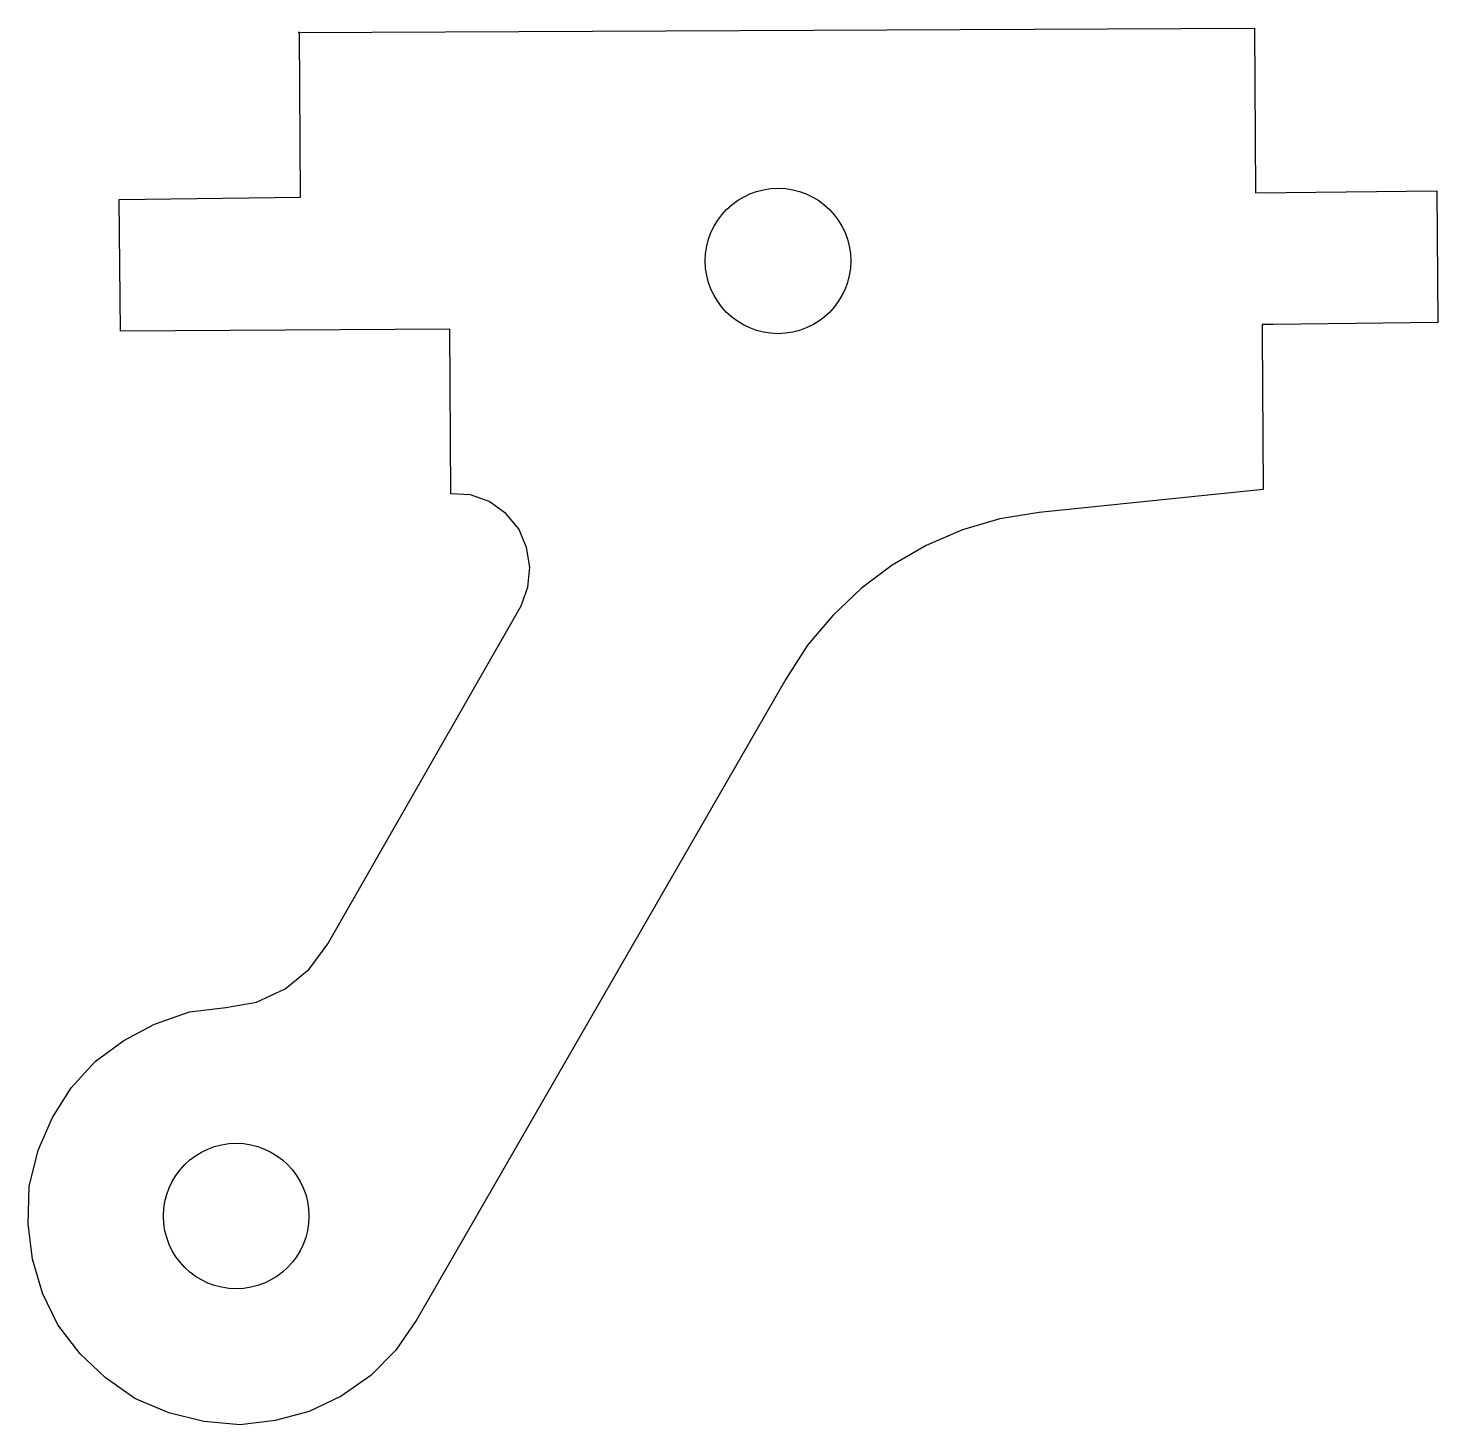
# Model space of a CAD drawing. Header units: millimetres. Extents: x 0 to 25.7, y 0 to 25.4.
import ezdxf

# ---------------------------------------------------------------- set-up
doc = ezdxf.new("R2010")
doc.units = ezdxf.units.MM
doc.layers.add('CORTE', color=7, linetype='Continuous')

msp = doc.modelspace()

# ---------------------------------------------------------------- linework, layer by layer
at = {"layer": 'CORTE'}
msp.add_lwpolyline([(22.48, 19.86), (22.5, 17.04), (18.42, 16.62), (17.7, 16.5), (17.02, 16.3), (16.36, 16.02), (15.74, 15.66), (15.18, 15.24), (14.66, 14.74), (14.2, 14.2), (13.8, 13.58), (7.08, 1.92), (6.7, 1.36), (6.24, 0.9), (5.7, 0.52), (5.12, 0.24), (4.5, 0.08), (3.86, 0), (3.2, 0.06), (2.56, 0.22), (1.94, 0.48), (1.4, 0.86), (0.94, 1.3), (0.54, 1.82), (0.26, 2.4), (0.08, 3.02), (0, 3.66), (0.02, 4.34), (0.18, 5), (0.44, 5.6), (0.78, 6.14), (1.22, 6.62), (1.74, 7), (2.3, 7.3), (2.94, 7.52), (3.6, 7.6), (4.16, 7.7), (4.68, 7.94), (5.12, 8.3), (5.46, 8.76), (8.98, 14.92), (9.1, 15.26), (9.14, 15.62), (9.08, 15.98), (8.94, 16.32), (8.7, 16.6), (8.4, 16.82), (8.06, 16.94), (7.7, 16.96), (7.68, 19.96), (1.68, 19.92), (1.66, 22.32), (4.96, 22.36), (4.94, 25.36), (4.92, 25.36), (22.34, 25.44), (22.36, 22.44), (25.66, 22.48), (25.68, 20.08), (22.68, 20.04), (22.48, 20.04)], close=True, dxfattribs=at)
for centre in [(13.66, 21.2), (3.79, 3.803)]:
    msp.add_circle(centre, 1.325, dxfattribs=at)

doc.saveas('drawing.dxf')
